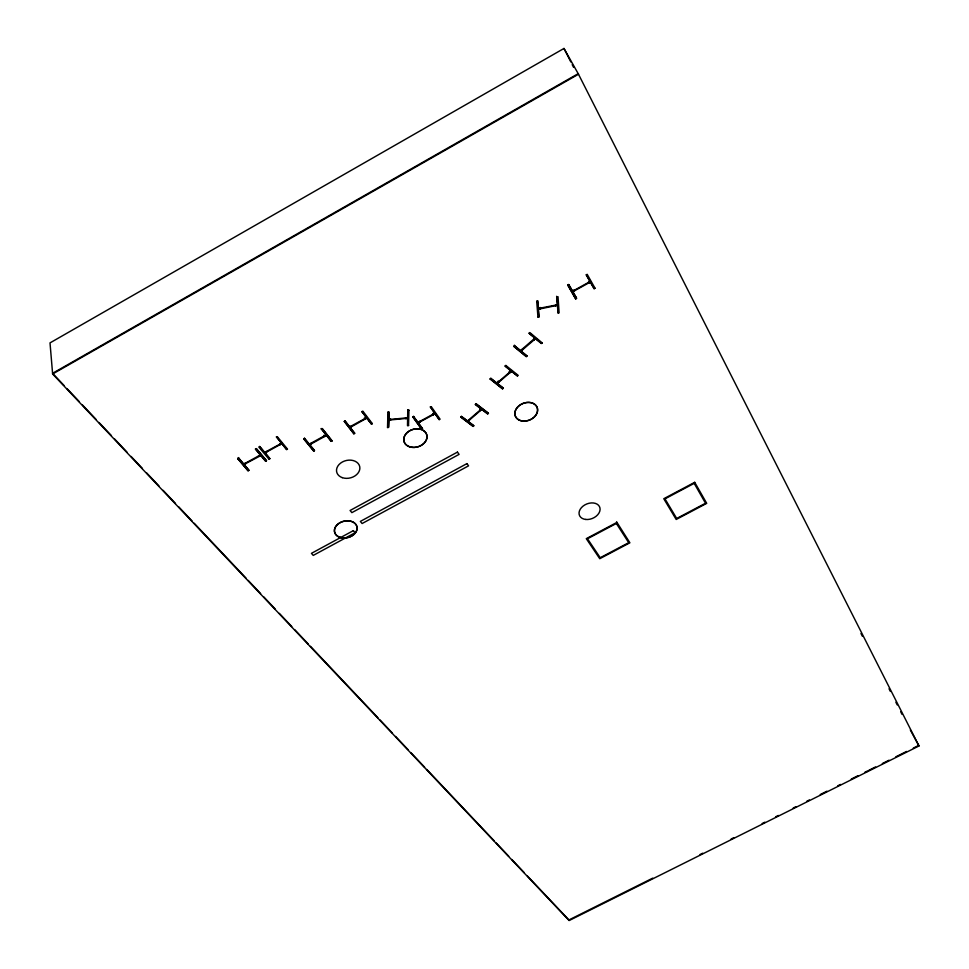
<?xml version="1.0" encoding="UTF-8"?>
<svg xmlns="http://www.w3.org/2000/svg" width="969" height="969" viewBox="0 0 969 969"><rect width="100%" height="100%" fill="white"/><g stroke="black" fill="none" stroke-linecap="round" stroke-linejoin="round"><path stroke-width="1.45" d="M418.027 422.375L419.698 421.467L418.499 422.835M419.928 422.121L419.432 421.442M387.927 412.188L388.932 412.176L388.581 427.402L387.527 427.499L387.927 412.188L388.751 412.019L388.399 427.244L388.642 412.116M389.005 420.11L390.882 419.359L388.86 420.183M433.579 414.732C429.861 412.237 438.618 414.151 433.143 414.102M390.471 420.001L390.483 419.311M434.996 413.787L433.397 414.708M407.731 418.293L405.745 418.596L406.047 417.772M406.023 418.535L405.902 417.893L407.755 417.772M407.331 418.414L407.355 417.724M407.779 409.754L407.489 425.609L408.543 425.5L408.93 410.238L407.925 409.802M408.543 425.5L407.731 425.5L408.07 410.238M526.797 356.011L514.527 345.727L527.027 355.914L526.24 356.592L526.87 355.841M526.24 356.592L513.885 346.466L514.442 345.17M502.56 388.823L490.229 378.94L490.811 378.322L503.335 388.157L502.56 388.823L490.181 379M503.177 388.072L490.75 378.491M572.546 291.233C574.108 289.016 575.707 291.499 572.824 291.705M574.435 290.918L574.036 290.215M588.789 283.093L588.074 282.573L590.012 281.591M590.278 282.076L588.607 283.069L588.389 282.391M473.163 426.299L460.747 416.961L473.126 426.433L473.889 425.779L461.317 416.355L473.732 425.694M575.671 298.84L567.773 284.983L575.671 298.84L576.64 298.307L568.694 284.571L567.725 285.031M245.084 463.146L245.896 463.594L243.691 464.09M260.504 455.6L258.481 456.011L260.685 455.43M265.494 452.802C263.386 451.203 268.728 452.148 266.136 451.554M280.283 444.626L279.714 444.165L281.385 443.317M280.986 443.439L281.495 444.056M422.375 428.661L413.497 416.488L412.879 416.827L421.636 429.182L422.557 428.686L413.497 416.488M309.45 444.25L311.473 443.741L309.753 443.996M325.027 436.462L324.53 435.844M310.855 443.293L325.826 435.069L326.178 435.82M351.226 425.948L351.832 426.408L349.821 426.905M351.832 426.408L350.318 427.365M366.076 417.772L366.67 418.233L364.659 418.644L365.386 419.032M366.67 418.233L365.156 419.202M354.497 433.288L345 420.934L354.751 433.24L353.83 433.749L354.593 433.131M353.83 433.749L344.298 421.345L353.879 433.615M537.965 317.178L536.681 301.08L537.747 300.862L539.03 316.984L538.025 317.105M538.825 316.924L537.529 300.79M313.641 450.997L303.745 438.8L304.484 438.339L314.55 450.5L313.641 450.997L314.392 450.391M420.001 421.903L418.329 422.133M269.794 458.603L259.583 446.43L269.939 458.712L269.079 459.088M248.851 470.28L238.422 457.695M248.1 470.801L237.805 458.628L248.1 470.801L249.021 470.304L238.519 458.143M574.581 290.736L573.006 291.608L572.873 290.954M589.951 282.342L589.564 281.652M468.269 421.091L481.726 409.427M496.964 383.13L498.95 382.113L497.388 383.47M520.668 350.693L522.545 349.797L521.903 349.53M534.101 339.877L521.104 351.044M521.843 349.47L533.604 339.283M535.482 338.714L534.04 340.01M540.096 308.239L540.351 308.99L540.157 307.452M540.545 308.796L555.407 305.744L555.758 304.932M557.526 305.308L557.09 304.738M538.825 309.232L538.631 308.566L540.084 308.154L555.37 305.174M555.818 305.744L555.625 305.065L557.49 304.738M364.986 419.165L351.711 426.566M497.194 382.828L497.751 383.264M467.712 420.667L469.311 420.098L467.494 420.958M498.72 382.428L498.163 381.98M534.67 338.472L535.312 338.75L534.004 339.877L533.665 339.344M511.499 371.297L510.094 372.653L509.658 371.963L511.341 371.43L510.069 372.532L509.73 372.011M479.897 410.226L481.581 409.548L479.921 410.069L480.188 410.747M575.671 298.767L576.446 298.222L568.5 284.486L576.361 298.367M412.83 416.876L421.636 429.182M303.745 438.8L313.69 450.876M520.825 350.572L522.109 349.446M533.58 339.525L534.888 338.399M505.891 365.495L505.103 366.173L517.41 376.045L518.197 375.378L505.854 365.446L505.14 365.931L517.494 375.839M490.193 379.085L490.968 378.407M541.526 343.292L529.171 333.082L541.392 343.305L542.143 342.832L541.356 343.547L529.086 333.3L529.837 332.561L542.155 342.856M497.109 382.997L498.381 381.907M509.646 372.193L510.917 371.091M497.533 383.336L498.805 382.319M498.95 382.113L509.924 372.653M460.711 417.106L461.474 416.44M476.082 403.843L475.307 404.509L487.661 413.969L488.437 413.315L476.07 403.819L488.424 413.278M467.627 420.837L469.481 420.049M469.02 419.65L479.752 410.42M479.897 410.287L481.157 409.221M258.771 455.769L260.152 455.103M311.4 443.972L311.303 443.233M279.775 444.02L279.884 444.759L281.567 443.838M52.629 373.986L578.505 74.225L563.982 48.45L50.013 342.893L52.629 373.986L569.118 920.55L918.987 745.973L578.202 73.668L52.568 373.319L63.93 385.347M303.733 438.884L304.666 438.363M321.345 429.158L322.265 428.613L332.04 440.871L331.119 441.379L321.175 428.492M572.727 291.136L574.302 290.264M574.484 290.167L588.062 282.669M588.244 282.56L589.83 281.7M574.762 290.639L588.34 283.142M588.522 283.045L590.097 282.173M344.249 421.467L345.182 420.958M309.632 444.153L311.134 443.33M324.409 436.002L325.911 435.178M311.643 443.657L326.25 435.602M594.142 288.544L595.002 288.193L594.033 288.726L586.221 274.881L587.19 274.324L595.002 288.193M349.991 426.82L351.493 425.985M351.275 426.021L364.659 418.729L364.417 417.905M364.828 418.644L366.343 417.809M331.192 441.149L332.028 440.847M371.599 423.877L362.055 411.522L371.454 423.853L372.302 423.55L371.381 424.083L361.934 411.716L362.83 411.147L372.314 423.574M259.74 446.539L258.808 447.048L269.019 459.209M276.504 437.37L277.425 436.837L287.514 449.132L286.582 449.64L276.347 436.704M237.744 458.761L238.531 457.574M256.3 448.611L255.368 449.119L265.603 461.268L266.523 460.759L256.288 448.586L266.487 460.711M264.864 452.341L266.366 451.518M266.536 451.421L279.532 444.335M279.702 444.238L281.216 443.414M243.861 463.994L245.363 463.182M245.532 463.085L258.481 456.011M265.215 452.765L266.717 451.942M266.899 451.845L279.884 444.759M244.224 464.417L245.726 463.594M245.896 463.497L259.292 456.375M430.26 406.726L439.163 419.71L440.083 419.177L431.362 406.823L430.599 407.198L439.272 419.516M412.83 416.949L413.751 416.452M430.478 407.38L431.411 406.871M418.196 422.29L419.698 421.467M419.868 421.382L432.84 414.357M433.01 414.26L434.512 413.448M420.183 421.806L433.143 414.793M616.841 522.448L586.281 538.655L599.75 558.713L629.898 542.797L616.563 521.807M527.415 876L568.936 919.956L652.743 878.132M700.018 854.537L702.719 853.192M731.086 839.033L733.787 837.688M762.143 823.529L764.844 822.184M775.648 816.794L778.349 815.45M793.211 808.025L795.912 806.68M806.717 801.29L809.418 799.946M820.222 794.544L826.969 791.176M837.773 785.786L840.486 784.442M851.291 779.052L858.037 775.672M864.796 772.305L867.497 770.961L867.776 771.518M868.842 770.282L875.576 766.927M882.311 763.56L889.045 760.205M895.78 756.837L906.56 751.459M913.295 748.104L918.685 745.415M475.391 404.303L487.746 413.763M586.33 274.699L594.239 288.52M276.722 437.164L286.654 449.41M331.241 441.186L321.417 428.928L322.18 428.601L331.943 440.834M255.586 448.913L265.736 461.074M538.57 308.639L540.302 308.275M555.564 305.138L557.296 304.787M538.619 309.196L540.351 308.845M557.332 305.344L555.407 305.744M556.945 296.926L558.011 296.708L559.125 312.842L558.071 313.06L556.666 296.296M388.29 427.341L387.527 427.499M388.957 419.529L390.677 419.371M390.882 419.359L405.648 417.966M405.841 417.954L407.549 417.784M388.944 420.061L390.664 419.904M390.858 419.88L405.623 418.499M405.829 418.475L407.537 418.317M407.985 410.408L409.003 410.25M557.005 296.744L558.132 312.878M513.933 346.357L526.276 356.459M67.031 388.63L79.422 401.747M82.522 405.03L95.955 419.25M99.056 422.532L111.447 435.65M114.548 438.933L126.951 452.051M131.081 456.435L142.443 468.463M146.573 472.836L158.977 485.953M163.107 490.326L175.51 503.468M178.635 506.763L192.128 521.056M194.2 523.248L246.102 578.202M248.173 580.395L260.637 593.585M263.75 596.88L275.172 608.968M279.314 613.365L291.778 626.543M294.891 629.85L308.384 644.131M310.455 646.323L377.934 717.763M380.005 719.955L392.469 733.145M395.582 736.44L408.034 749.631M411.147 752.925L424.64 767.206M426.723 769.41L494.19 840.838M496.273 843.03L508.725 856.221M511.838 859.515L524.302 872.706M304.411 438.412L314.307 450.537M324.567 436.522L324.021 435.263M910.339 730.02L918.987 745.973M563.982 48.45L570.826 61.931M572.194 64.632L573.563 67.321M860.969 633.496L862.337 636.197M889.033 688.765L890.402 691.466M895.877 702.246L897.246 704.935M900.661 711.682L902.03 714.383M509.173 371.515L509.5 372.314L498.526 381.774L498.211 380.987M457.453 452.111L350.088 510.481L351.868 512.637L459.088 454.376L457.453 452.111M466.949 463.606L360.359 521.407L362.103 523.526L468.56 465.835L466.949 463.606M353.358 530.637L311.437 553.347L313.241 555.407L355.114 532.732L353.358 530.637M616.357 523.466L587.505 538.776L600.223 557.72L628.699 542.676L616.357 523.466M694.712 482.308L663.777 498.72L676.192 519.481L706.716 503.359L694.712 482.308M694.192 483.361L664.976 498.853L676.701 518.463L705.529 503.238L694.192 483.361M522.4 421.031A11.749 8.927 -22 0 0 537.444 408.361A11.749 8.927 -22 0 0 518.851 405.902A11.749 8.927 -22 0 0 522.4 421.031M522.412 420.982A11.701 8.891 -22 0 0 537.395 408.361A11.701 8.891 -22 0 0 518.875 405.902A11.701 8.891 -22 0 0 522.412 420.982M585.76 519.457A10.938 7.764 -22.6 0 0 599.968 507.998A10.938 7.764 -22.6 0 0 582.963 506.181A10.938 7.764 -22.6 0 0 585.76 519.457M340.022 537.383A11.531 8.418 -13.7 0 0 357.137 528.178A11.531 8.418 -13.7 0 0 340.131 522.594A11.531 8.418 -13.7 0 0 340.022 537.383A11.483 8.382 -13.7 0 0 357.101 528.214A11.483 8.382 -13.7 0 0 340.155 522.654A11.483 8.382 -13.7 0 0 340.046 537.371M342.275 477.644A11.834 8.939 -13.8 0 0 359.874 468.1A11.834 8.939 -13.8 0 0 342.408 461.959A11.834 8.939 -13.8 0 0 342.275 477.644M411.982 447.339A11.87 9.072 -16.9 0 0 426.735 434.657A11.87 9.072 -16.9 0 0 407.428 432.307A11.87 9.072 -16.9 0 0 411.982 447.339A11.822 9.024 -16.9 0 0 426.699 434.693A11.822 9.024 -16.9 0 0 407.464 432.368A11.822 9.024 -16.9 0 0 411.995 447.327"/></g></svg>
